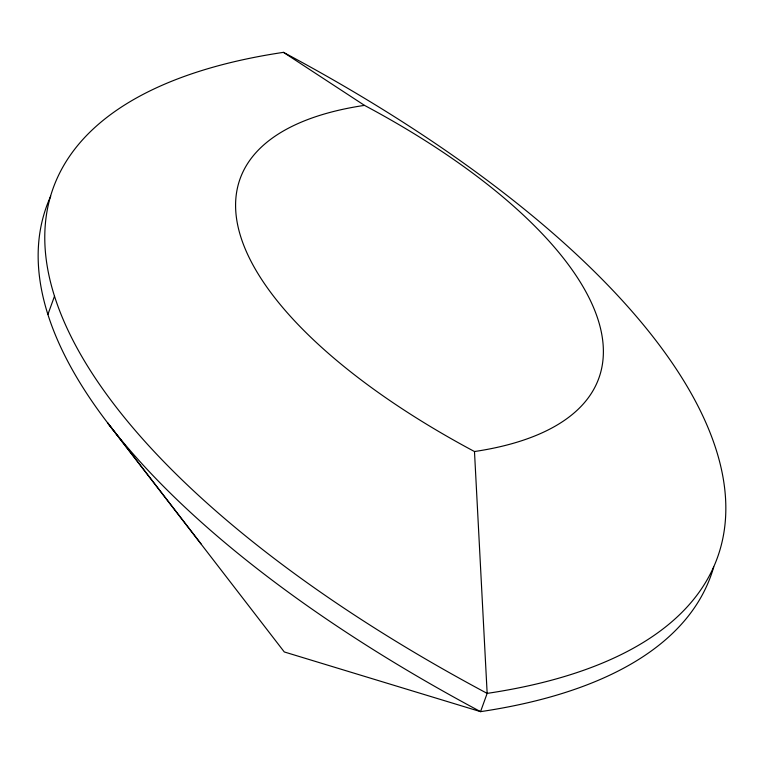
<?xml version="1.0" encoding="UTF-8"?>
<svg xmlns="http://www.w3.org/2000/svg" width="764" height="764" viewBox="0 0 764 764"><rect width="100%" height="100%" fill="white"/><g stroke="black" fill="none" stroke-linecap="round" stroke-linejoin="round"><path stroke-width="1.15" d="M47.893 314.472L54.502 296.212M283.454 52.353A880.902 348.441 19.9 0 1 487.155 693.387A880.902 348.441 19.9 0 1 283.454 52.353L364.485 105.375A475.685 188.154 19.9 0 0 474.482 451.534L487.155 693.387L480.546 711.647L284.284 651.95L107.686 422.96L201.028 543.844M364.485 105.375A475.685 188.154 19.9 0 1 474.482 451.534M713.729 566.907A880.902 348.441 19.9 0 1 480.546 711.647A880.902 348.441 19.9 0 1 50.701 196.195"/></g></svg>
